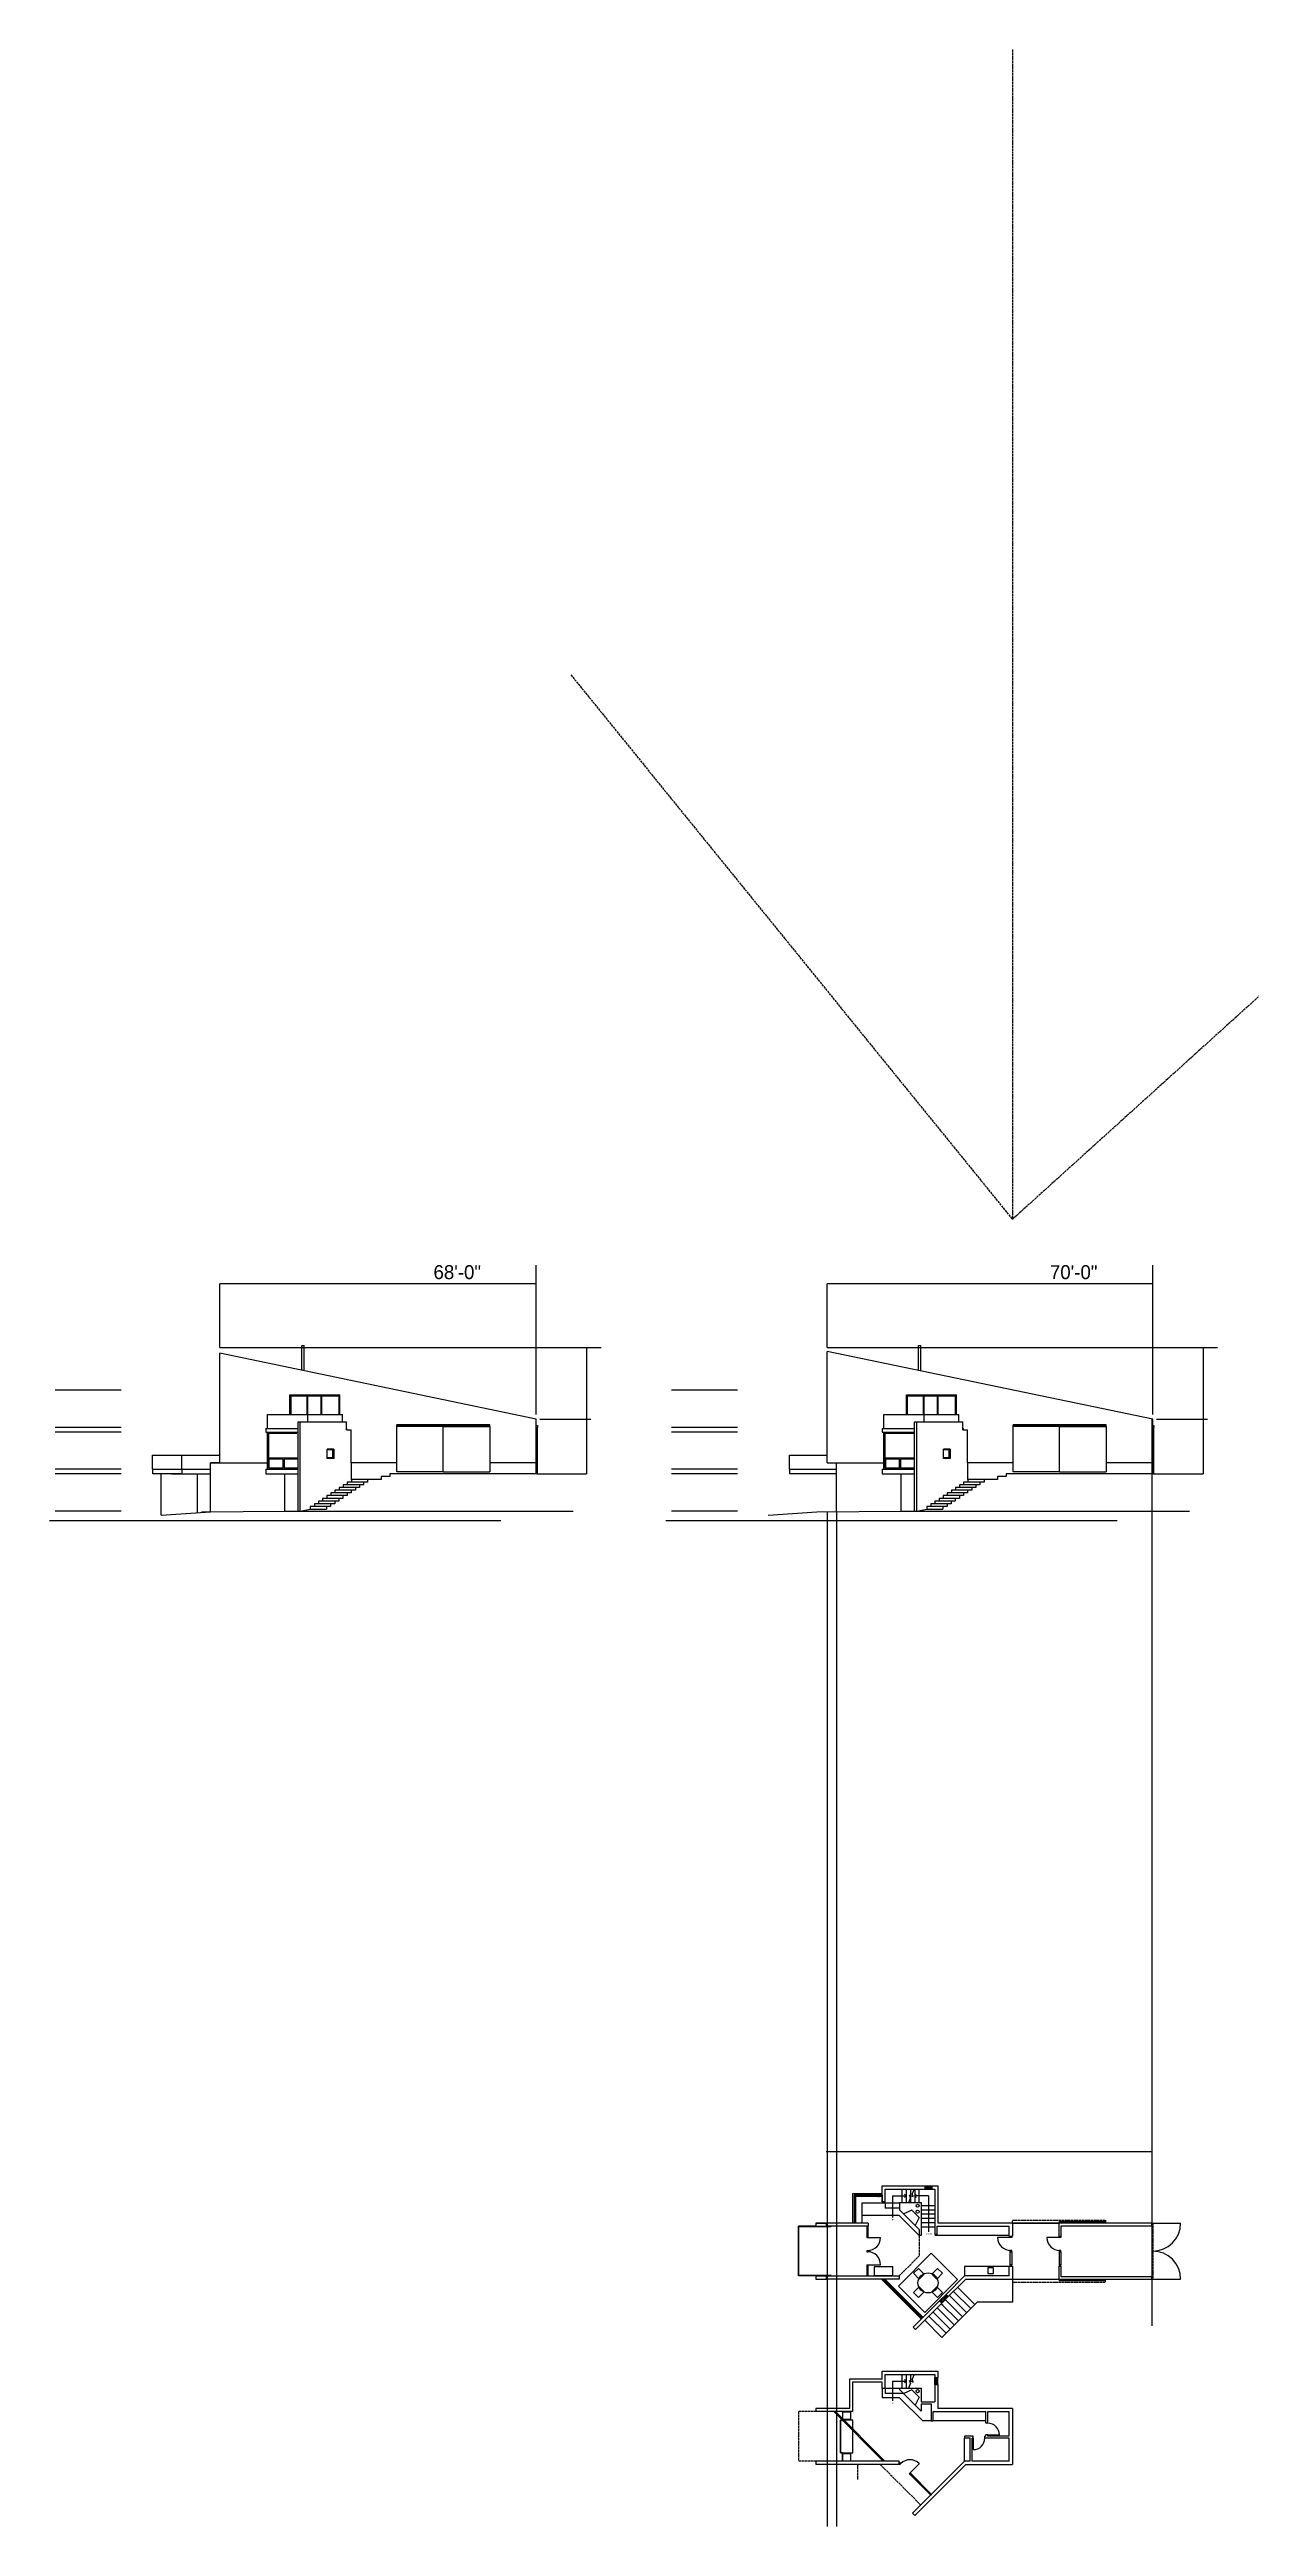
# Model space of a CAD drawing. Header units: inches. Extents: x -22610 to 5972, y 141 to 7454.
# Drawn here: x -7770 to -4670, y 1067 to 7454 of the extents above; entities that cross this region are included whole.
import ezdxf

# ---------------------------------------------------------------- set-up
doc = ezdxf.new("R2010")
doc.units = ezdxf.units.IN
doc.header["$LTSCALE"] = 0.5
doc.header["$MEASUREMENT"] = 0
doc.linetypes.add('ACAD_ISO02W100', pattern=[15, 12, -3])
doc.layers.get('0').update_dxf_attribs({"color": 253})
for name, color, linetype in [('A-doors', 254, 'Continuous'), ('A-Elev-North', 7, 'Continuous'), ('A-Elev-South', 7, 'Continuous'), ('A-furniture', 33, 'Continuous'), ('A-glazing', 252, 'Continuous'), ('A-millwork', 252, 'Continuous'), ('A-soffit', 251, 'ACAD_ISO02W100'), ('A-stairs', 252, 'Continuous'), ('A-text', 254, 'Continuous'), ('A-walls', 7, 'Continuous'), ('construction', 160, 'Continuous')]:
    doc.layers.add(name, color=color, linetype=linetype)

msp = doc.modelspace()

# ---------------------------------------------------------------- linework, layer by layer
for p, q in [((-5166.4, 1849.2), (-5286.4, 1849.2)), ((-5286.4, 1849.2), (-5166.4, 1849.2)), ((-5286.4, 1705.2), (-5166.4, 1705.2))]:
    msp.add_line(p, q)
at = {"layer": 'A-doors'}
for p, q in [((-5166.4, 1853.2), (-5046.4, 1853.2)), ((-5661.8, 1841.3), (-5661.8, 1812.7)), ((-5661.8, 1838.3), (-5658.8, 1838.3)), ((-5661.8, 1815.7), (-5658.8, 1815.7)), ((-5661.8, 1812.7), (-5658.8, 1812.7)), ((-5658.8, 1841.3), (-5658.8, 1812.7)), ((-5290.4, 1812.7), (-5324.4, 1812.7)), ((-5292.9, 1812.7), (-5292.9, 1815.7)), ((-5292.9, 1815.7), (-5287.9, 1815.7)), ((-5287.9, 1812.7), (-5292.9, 1812.7)), ((-5287.9, 1815.7), (-5287.9, 1812.7)), ((-5163.4, 1812.7), (-5197.4, 1812.7)), ((-5165.9, 1812.7), (-5165.9, 1815.7)), ((-5165.9, 1815.7), (-5160.9, 1815.7)), ((-5160.9, 1812.7), (-5165.9, 1812.7)), ((-5160.9, 1815.7), (-5160.9, 1812.7)), ((-4924.4, 1849.2), (-4852.4, 1849.2)), ((-5661.8, 1778.7), (-5658.8, 1778.7)), ((-5661.8, 1778.7), (-5661.8, 1775.7)), ((-5661.8, 1775.7), (-5658.8, 1775.7)), ((-5661.8, 1741.7), (-5658.8, 1741.7)), ((-5661.8, 1741.7), (-5661.8, 1713.2)), ((-5661.8, 1738.7), (-5658.8, 1738.7)), ((-5658.8, 1778.7), (-5658.8, 1775.7)), ((-5658.8, 1741.7), (-5658.8, 1713.2)), ((-5292.9, 1778.7), (-5292.9, 1775.7)), ((-5287.9, 1778.7), (-5292.9, 1778.7)), ((-5292.9, 1775.7), (-5287.9, 1775.7)), ((-5292.9, 1741.7), (-5292.9, 1738.7)), ((-5287.9, 1741.7), (-5292.9, 1741.7)), ((-5292.9, 1738.7), (-5287.9, 1738.7)), ((-5287.9, 1775.7), (-5287.9, 1778.7)), ((-5287.9, 1738.7), (-5287.9, 1741.7)), ((-5165.9, 1778.7), (-5165.9, 1775.7)), ((-5160.9, 1778.7), (-5165.9, 1778.7)), ((-5165.9, 1775.7), (-5160.9, 1775.7)), ((-5165.9, 1775.7), (-5165.9, 1741.7)), ((-5165.9, 1741.7), (-5165.9, 1738.7)), ((-5160.9, 1741.7), (-5165.9, 1741.7)), ((-5165.9, 1738.7), (-5160.9, 1738.7)), ((-5160.9, 1775.7), (-5160.9, 1778.7)), ((-5160.9, 1775.7), (-5160.9, 1741.7)), ((-5160.9, 1738.7), (-5160.9, 1741.7)), ((-5658.8, 1716.2), (-5661.8, 1716.2)), ((-5166.4, 1701.2), (-5046.4, 1701.2)), ((-4924.4, 1705.2), (-4852.4, 1705.2)), ((-5387.4, 1295.2), (-5387.4, 1265.2)), ((-5349.4, 1303.2), (-5319.4, 1303.2)), ((-5550.4, 1205.3), (-5526.3, 1229.4))]:
    msp.add_line(p, q, dxfattribs=at)
for centre, radius, start, end in [((-5290.4, 1812.7), 34, 180, 270), ((-5163.4, 1812.7), 34, 180, 270), ((-4924.4, 1849.2), 72, 270, 0), ((-4924.4, 1705.2), 72, 0, 90), ((-5387.4, 1295.2), 30, 270, 0), ((-5349.4, 1303.2), 30, 0, 90), ((-5550.4, 1205.3), 34, 45, 135)]:
    msp.add_arc(centre, radius, start, end, dxfattribs=at)
at = {"layer": 'A-Elev-North'}
for p, q in [((-6514.5, 3922.2), (-7330.5, 4092.4, -35003.4)), ((-4924.4, 3922.2), (-5764.4, 4097.4, -36033)), ((-5622.4, 1921.2), (-5622.4, 1904.2))]:
    msp.add_line(p, q, dxfattribs=at)
at = {"layer": 'A-Elev-North', "color": 252}
for p, q in [((-7204.5, 3796.3), (-7204.5, 3886.3)), ((-5614.3, 3796.3), (-5614.3, 3886.3)), ((-7167.4, 3796.3, -14653.9), (-7167.4, 3819.3, -14784.3)), ((-7165.2, 3796.3, -14641.9), (-7165.2, 3819.3, -14772.3)), ((-5577.2, 3796.3, -14653.9), (-5577.2, 3819.3, -14784.3)), ((-5575.1, 3796.3, -14641.9), (-5575.1, 3819.3, -14772.3)), ((-5659.9, 1921.2), (-5659.9, 1918.2)), ((-5656.9, 1921.2), (-5656.9, 1918.2))]:
    msp.add_line(p, q, dxfattribs=at)
at = {"layer": 'A-Elev-North', "color": 251}
for p, q in [((-7203.4, 3796.3), (-7203.4, 3819.3)), ((-7164.2, 3796.3, -14641.9), (-7164.2, 3819.3, -14641.9)), ((-5613.2, 3796.3), (-5613.2, 3819.3)), ((-5574, 3796.3, -14641.9), (-5574, 3819.3, -14641.9))]:
    msp.add_line(p, q, dxfattribs=at)
at = {"layer": 'A-Elev-North', "color": 253}
for p, q in [((-5622.4, 1925.2), (-5698.4, 1925.2)), ((-5698.4, 1925.2), (-5698.4, 1849.2)), ((-5577.3, 1901.2), (-5674.4, 1901.2)), ((-5674.4, 1901.2), (-5674.4, 1849.2)), ((-5614.4, 1901.2), (-5614.4, 1888.2)), ((-5577.3, 1888.2), (-5614.4, 1888.2)), ((-5622.4, 1423.2), (-5622.4, 1399.2)), ((-5614.4, 1423.2), (-5614.4, 1410.2)), ((-5577.3, 1423.2), (-5614.4, 1423.2)), ((-5566.8, 1410.2), (-5614.4, 1410.2))]:
    msp.add_line(p, q, dxfattribs=at)
at = {"layer": 'A-Elev-North', "color": 254}
for p, q in [((-5619.8, 1705.2), (-5616.3, 1701.7)), ((-5614.2, 1703.8), (-5615.6, 1705.2)), ((-5579.2, 1664.6), (-5577.1, 1662.5)), ((-5575, 1664.6), (-5577.1, 1666.7)), ((-5577.1, 1662.5), (-5576, 1663.5))]:
    msp.add_line(p, q, dxfattribs=at)
at = {"layer": 'A-Elev-North', "color": 7}
for p, q in [((-5536.8, 1622.2), (-5534.7, 1620)), ((-5534.7, 1624.3), (-5532.5, 1622.2)), ((-5520.9, 1606.3), (-5518.7, 1604.1)), ((-5518.7, 1608.4), (-5516.6, 1606.3))]:
    msp.add_line(p, q, dxfattribs=at)
at = {"layer": 'A-Elev-South', "color": 252}
for p, q in [((-7330.5, 3810.3, -5147.6), (-7330.5, 4092.4, -5147.6)), ((-7149.9, 3934.3, -15442.7), (-7149.9, 3985.3, -15442.7)), ((-7149.9, 3985.3, -15442.7), (-7020.9, 3985.3, -15442.7)), ((-7146.9, 3982.3, -15442.7), (-7103.9, 3982.3, 753.3)), ((-7146.9, 3934.3, -15442.7), (-7146.9, 3982.3, -15442.7)), ((-7105.9, 3934.3), (-7105.9, 3982.3)), ((-7103.9, 3934.3), (-7103.9, 3982.3)), ((-7103.9, 3982.3), (-7069.8, 3982.3)), ((-7069.8, 3934.3), (-7069.8, 3982.3)), ((-7067.8, 3982.3), (-7022.9, 3982.3, -15442.7)), ((-7067.8, 3934.3), (-7067.8, 3982.3)), ((-7022.9, 3934.3), (-7022.9, 3982.3)), ((-7020.9, 3934.3), (-7020.9, 3985.3)), ((-5559.7, 3934.3, -15442.7), (-5559.7, 3985.3, -15442.7)), ((-5559.7, 3985.3, -15442.7), (-5430.7, 3985.3, -15442.7)), ((-5556.7, 3982.3, -15442.7), (-5513.7, 3982.3, 753.3)), ((-5556.7, 3934.3, -15442.7), (-5556.7, 3982.3, -15442.7)), ((-5515.7, 3934.3), (-5515.7, 3982.3)), ((-5513.7, 3934.3), (-5513.7, 3982.3)), ((-5513.7, 3982.3), (-5479.7, 3982.3)), ((-5479.7, 3934.3), (-5479.7, 3982.3)), ((-5477.7, 3982.3), (-5432.7, 3982.3, -15442.7)), ((-5477.7, 3934.3), (-5477.7, 3982.3)), ((-5432.7, 3934.3), (-5432.7, 3982.3)), ((-5430.7, 3934.3), (-5430.7, 3985.3)), ((-6514.5, 3906.3), (-6511.5, 3906.3)), ((-6514.5, 3901.3), (-6511.5, 3901.3)), ((-6512.5, 3901.3), (-6512.5, 3781.3, -5147.6)), ((-6511.5, 3906.3), (-6511.5, 3901.3)), ((-4924.4, 3906.3), (-4921.4, 3906.3)), ((-4924.4, 3901.3), (-4921.4, 3901.3)), ((-4922.4, 3901.3), (-4922.4, 3781.3, -5147.6)), ((-4921.4, 3906.3), (-4921.4, 3901.3)), ((-7039.5, 3843.7, 152.4), (-7053.8, 3843.7, 2316.2)), ((-7039.5, 3822.8, -257.6), (-7039.5, 3843.7, -257.6)), ((-5449.4, 3843.7, 152.4), (-5463.6, 3843.7, 2316.2)), ((-5449.4, 3822.8, -257.6), (-5449.4, 3843.7, -257.6)), ((-7128.9, 3822.3), (-7204.5, 3822.3)), ((-7167.4, 3819.3), (-7204.5, 3819.3)), ((-7167.4, 3796.3), (-7204.5, 3796.3)), ((-7128.9, 3819.3, -14641.9), (-7165.2, 3819.3, -14641.9)), ((-7128.9, 3796.3, -14641.9), (-7165.2, 3796.3, -14641.9)), ((-7039.5, 3822.8, 152.4), (-7053.8, 3822.8, 2316.2)), ((-5538.7, 3822.3), (-5614.3, 3822.3)), ((-5577.2, 3819.3), (-5614.3, 3819.3)), ((-5577.2, 3796.3), (-5614.3, 3796.3)), ((-5538.7, 3819.3, -14641.9), (-5575.1, 3819.3, -14641.9)), ((-5538.7, 3796.3, -14641.9), (-5575.1, 3796.3, -14641.9)), ((-5449.4, 3822.8, 152.4), (-5463.6, 3822.8, 2316.2)), ((-7770.2, 3661.3, -5147.6), (-6606.2, 3661.3, -5147.6)), ((-6180, 3661.3, -5147.6), (-5016, 3661.3, -5147.6))]:
    msp.add_line(p, q, dxfattribs=at)
at = {"layer": 'A-Elev-South', "color": 7}
for p, q in [((-7119, 4048.6), (-7119, 4112.1)), ((-7119, 4112.1), (-7113, 4112.1)), ((-7113, 4047.3), (-7113, 4112.1)), ((-5764.4, 3810.3, -5147.6), (-5764.4, 4097.4, -5147.6)), ((-5528.8, 4048.6), (-5528.8, 4112.1)), ((-5528.8, 4112.1), (-5522.8, 4112.1)), ((-5522.8, 4047.3), (-5522.8, 4112.1)), ((-7504.5, 3829.3, -5147.6), (-7407.5, 3829.3, -5147.6)), ((-7504.5, 3829.3, -5147.6), (-7431.5, 3829.3, -5147.6)), ((-7504.5, 3793.3, -5147.6), (-7504.5, 3829.3, -5147.6)), ((-7503.5, 3781.3), (-7503.5, 3793.3, -5147.6)), ((-7431.5, 3781.3, -5147.6), (-7503.5, 3781.3)), ((-7482.5, 3675.3, -10295.1), (-7482.5, 3781.3, -10295.1)), ((-6907.5, 3774.3, -5147.6), (-6914.5, 3774.3, -5147.6)), ((-6914.5, 3774.3, -5147.6), (-6914.5, 3767.3, -5147.6)), ((-6892.5, 3774.3, -5147.6), (-6907.5, 3774.3, -5147.6)), ((-6892.5, 3781.3, -5147.6), (-6892.5, 3774.3, -5147.6)), ((-5861.4, 3793.3, -5147.6), (-5861.4, 3829.3, -5147.6)), ((-5860.4, 3781.3), (-5860.4, 3793.3, -5147.6)), ((-5740.4, 3781.3), (-5860.4, 3781.3)), ((-5740.4, 3683.3, -5147.6), (-5740.4, 3810.3, -5147.6)), ((-5317.4, 3774.3, -5147.6), (-5324.4, 3774.3, -5147.6)), ((-5324.4, 3774.3, -5147.6), (-5324.4, 3767.3, -5147.6)), ((-5302.4, 3774.3, -5147.6), (-5317.4, 3774.3, -5147.6)), ((-5302.4, 3781.3, -5147.6), (-5302.4, 3774.3, -5147.6)), ((-7023.8, 3711.3, -5147.6), (-7034.4, 3711.3, -5147.6)), ((-7034.4, 3711.3, -5147.6), (-7034.4, 3704.3, -5147.6)), ((-7013.2, 3718.3, -5147.6), (-7023.8, 3718.3, -5147.6)), ((-7023.8, 3718.3, -5147.6), (-7023.8, 3711.3, -5147.6)), ((-7002.6, 3725.3, -5147.6), (-7013.2, 3725.3, -5147.6)), ((-7013.2, 3725.3, -5147.6), (-7013.2, 3718.3, -5147.6)), ((-6991.9, 3732.3, -5147.6), (-7002.6, 3732.3, -5147.6)), ((-7002.6, 3732.3, -5147.6), (-7002.6, 3725.3, -5147.6)), ((-6981.3, 3739.3, -5147.6), (-6991.9, 3739.3, -5147.6)), ((-6991.9, 3739.3, -5147.6), (-6991.9, 3732.3, -5147.6)), ((-6970.7, 3746.3, -5147.6), (-6981.3, 3746.3, -5147.6)), ((-6981.3, 3746.3, -5147.6), (-6981.3, 3739.3, -5147.6)), ((-6960.1, 3753.3, -5147.6), (-6970.7, 3753.3, -5147.6)), ((-6970.7, 3753.3, -5147.6), (-6970.7, 3746.3, -5147.6)), ((-6960.1, 3760.3, -5147.6), (-6960.1, 3753.3, -5147.6)), ((-6949.5, 3760.3, -5147.6), (-6960.1, 3760.3, -5147.6)), ((-6949.5, 3767.3, -5147.6), (-6949.5, 3760.3, -5147.6)), ((-6914.5, 3767.3, -5147.6), (-6949.5, 3767.3, -5147.6)), ((-5433.6, 3711.3, -5147.6), (-5444.2, 3711.3, -5147.6)), ((-5444.2, 3711.3, -5147.6), (-5444.2, 3704.3, -5147.6)), ((-5423, 3718.3, -5147.6), (-5433.6, 3718.3, -5147.6)), ((-5433.6, 3718.3, -5147.6), (-5433.6, 3711.3, -5147.6)), ((-5412.4, 3725.3, -5147.6), (-5423, 3725.3, -5147.6)), ((-5423, 3725.3, -5147.6), (-5423, 3718.3, -5147.6)), ((-5401.8, 3732.3, -5147.6), (-5412.4, 3732.3, -5147.6)), ((-5412.4, 3732.3, -5147.6), (-5412.4, 3725.3, -5147.6)), ((-5391.2, 3739.3, -5147.6), (-5401.8, 3739.3, -5147.6)), ((-5401.8, 3739.3, -5147.6), (-5401.8, 3732.3, -5147.6)), ((-5380.6, 3746.3, -5147.6), (-5391.2, 3746.3, -5147.6)), ((-5391.2, 3746.3, -5147.6), (-5391.2, 3739.3, -5147.6)), ((-5370, 3753.3, -5147.6), (-5380.6, 3753.3, -5147.6)), ((-5380.6, 3753.3, -5147.6), (-5380.6, 3746.3, -5147.6)), ((-5359.4, 3760.3, -5147.6), (-5370, 3760.3, -5147.6)), ((-5370, 3760.3, -5147.6), (-5370, 3753.3, -5147.6)), ((-5359.4, 3767.3, -5147.6), (-5359.4, 3760.3, -5147.6)), ((-5324.4, 3767.3, -5147.6), (-5359.4, 3767.3, -5147.6)), ((-7163.5, 3685.3, -5147.6), (-7123.2, 3685.3, 5147.6)), ((-7163.5, 3685.3, -5147.6), (-7163.5, 3685.3, -5147.6)), ((-7123.2, 3685.3, 10295.1), (-7097.6, 3690.3, -5147.6)), ((-7097.6, 3690.3, -5147.6), (-7055.6, 3690.3, -5147.6)), ((-7055.6, 3697.3, -5147.6), (-7055.6, 3690.3, -5147.6)), ((-7045, 3697.3, -5147.6), (-7055.6, 3697.3, -5147.6)), ((-7034.4, 3704.3, -5147.6), (-7045, 3704.3, -5147.6)), ((-7045, 3704.3, -5147.6), (-7045, 3697.3, -5147.6)), ((-5573.4, 3685.3, -5147.6), (-5533.1, 3685.3, 5147.6)), ((-5573.4, 3685.3, -5147.6), (-5573.4, 3685.3, -5147.6)), ((-5533.1, 3685.3, 10295.1), (-5507.4, 3690.3, -5147.6)), ((-5507.4, 3690.3, -5147.6), (-5465.4, 3690.3, -5147.6)), ((-5465.4, 3697.3, -5147.6), (-5465.4, 3690.3, -5147.6)), ((-5454.8, 3697.3, -5147.6), (-5465.4, 3697.3, -5147.6)), ((-5444.2, 3704.3, -5147.6), (-5454.8, 3704.3, -5147.6)), ((-5454.8, 3704.3, -5147.6), (-5454.8, 3697.3, -5147.6)), ((-5536.5, 1575.1), (-5468.6, 1643)), ((-5542.1, 1580.8), (-5536.5, 1575.1))]:
    msp.add_line(p, q, dxfattribs=at)
at = {"layer": 'A-Elev-South', "color": 2, "ltscale": 0.1}
for p, q in [((-7585.4, 3997.3, -20590.3), (-7755.9, 3997.3, -20590.3)), ((-7585.4, 3997.3, -20590.3), (-7755.9, 3997.3, -20590.3)), ((-5995.2, 3997.3, -20590.3), (-6165.7, 3997.3, -20590.3)), ((-5995.2, 3997.3, -20590.3), (-6165.7, 3997.3, -20590.3)), ((-7585.4, 3901.3, -20590.3), (-7755.9, 3901.3, -20590.3)), ((-5995.2, 3901.3, -20590.3), (-6165.7, 3901.3, -20590.3)), ((-7585.4, 3889.3, -20590.3), (-7755.9, 3889.3, -20590.3)), ((-5995.2, 3889.3, -20590.3), (-6165.7, 3889.3, -20590.3)), ((-7585.4, 3793.3, -20590.3), (-7755.9, 3793.3, -20590.3)), ((-7585.4, 3781.3, -20590.3), (-7755.9, 3781.3, -20590.3)), ((-5995.2, 3793.3, -20590.3), (-6165.7, 3793.3, -20590.3)), ((-5995.2, 3781.3, -20590.3), (-6165.7, 3781.3, -20590.3)), ((-7585.4, 3685.3, -20590.3), (-7755.9, 3685.3, -20590.3)), ((-5995.2, 3685.3, -20590.3), (-6165.7, 3685.3, -20590.3))]:
    msp.add_line(p, q, dxfattribs=at)
at = {"layer": 'A-Elev-South', "color": 253}
for p, q in [((-7212.3, 3898.3, -15442.7), (-7128.9, 3898.3, -15442.7)), ((-7208, 3934.3, -15442.7), (-7147.5, 3934.3, -15442.7)), ((-7147.5, 3934.3), (-7014.3, 3934.3)), ((-7128.9, 3685.3, -15442.7), (-7128.9, 3915.3, -15442.7)), ((-7128.9, 3915.3, -15442.7), (-7004.4, 3915.3, -15442.7)), ((-7123.2, 3685.3), (-7123.2, 3915.3)), ((-7103.9, 3915.3), (-7103.9, 3934.3)), ((-7014.3, 3915.3), (-7014.3, 3934.3)), ((-7004.4, 3895.3), (-7004.4, 3915.3)), ((-7004.4, 3898.3, -15442.7), (-7002.8, 3898.3, -15442.7)), ((-7002.8, 3895.3, -15442.7), (-7002.8, 3898.3, -15442.7)), ((-6874.5, 3906.2, 5147.6), (-6874.5, 3908.2, 5147.6)), ((-6874.5, 3903.2, 5147.6), (-6874.5, 3906.2, 5147.6)), ((-6874.5, 3906.2, 5147.6), (-6634.5, 3906.2, 5147.6)), ((-6874.5, 3903.2, 5147.6), (-6874.5, 3903.2, 5147.6)), ((-6754.5, 3903.2, 5147.6), (-6634.5, 3903.2, 5147.6)), ((-6634.5, 3903.2, 5147.6), (-6634.5, 3908.2, 5147.6)), ((-6634.5, 3903.2, 5147.6), (-6634.5, 3786.3)), ((-6634.5, 3903.2, 5147.6), (-6634.5, 3903.2, 5147.6)), ((-5622.1, 3898.3, -15442.7), (-5538.7, 3898.3, -15442.7)), ((-5617.8, 3934.3, -15442.7), (-5557.4, 3934.3, -15442.7)), ((-5557.4, 3934.3), (-5424.2, 3934.3)), ((-5538.7, 3685.3, -15442.7), (-5538.7, 3915.3, -15442.7)), ((-5538.7, 3915.3, -15442.7), (-5414.3, 3915.3, -15442.7)), ((-5533.1, 3685.3), (-5533.1, 3915.3)), ((-5513.7, 3915.3), (-5513.7, 3934.3)), ((-5424.2, 3915.3), (-5424.2, 3934.3)), ((-5414.3, 3895.3), (-5414.3, 3915.3)), ((-5414.3, 3898.3, -15442.7), (-5412.7, 3898.3, -15442.7)), ((-5412.7, 3895.3, -15442.7), (-5412.7, 3898.3, -15442.7)), ((-5284.4, 3906.2, 5147.6), (-5284.4, 3908.2, 5147.6)), ((-5284.4, 3903.2, 5147.6), (-5284.4, 3906.2, 5147.6)), ((-5284.4, 3906.2, 5147.6), (-5044.4, 3906.2, 5147.6)), ((-5284.4, 3903.2, 5147.6), (-5284.4, 3903.2, 5147.6)), ((-5164.4, 3903.2, 5147.6), (-5044.4, 3903.2, 5147.6)), ((-5044.4, 3903.2, 5147.6), (-5044.4, 3908.2, 5147.6)), ((-5044.4, 3903.2, 5147.6), (-5044.4, 3786.3)), ((-5044.4, 3903.2, 5147.6), (-5044.4, 3903.2, 5147.6)), ((-7212.3, 3889.3, -15442.7), (-7128.9, 3889.3, -15442.7)), ((-7053.8, 3821.3, 2573.8), (-7053.8, 3845.3, 2573.8)), ((-7036.8, 3845.3), (-7053.8, 3845.3)), ((-7036.8, 3845.3), (-7036.8, 3821.3)), ((-7004.4, 3895.3, -15442.7), (-6992.3, 3895.3, -15442.7)), ((-5622.1, 3889.3, -15442.7), (-5538.7, 3889.3, -15442.7)), ((-5463.6, 3821.3, 2573.8), (-5463.6, 3845.3, 2573.8)), ((-5446.6, 3845.3), (-5463.6, 3845.3)), ((-5446.6, 3845.3), (-5446.6, 3821.3)), ((-5414.3, 3895.3, -15442.7), (-5402.1, 3895.3, -15442.7)), ((-7504.5, 3793.3, -5147.6), (-7354.5, 3793.3, -5147.6)), ((-7455.5, 3781.3, -5147.6), (-7354.5, 3781.3, -5147.6)), ((-7434.5, 3829.3, -5147.6), (-7330.5, 3829.3, -5147.6)), ((-7354.5, 3683.3, -5147.6), (-7354.5, 3810.3, -5147.6)), ((-7354.5, 3810.3, -10295.1), (-7208, 3810.3, -10295.1)), ((-7212.3, 3793.3), (-7128.9, 3793.3)), ((-7212.3, 3781.3), (-7128.9, 3781.3)), ((-7036.8, 3821.3), (-7053.8, 3821.3)), ((-6874.5, 3810.3), (-6992.3, 3810.3, -5147.6)), ((-6754.5, 3786.3, 5147.6), (-6634.5, 3786.3)), ((-6514.5, 3810.3, -4941.7), (-6634.5, 3810.3)), ((-5861.4, 3829.3, -5147.6), (-5764.4, 3829.3, 3431.7)), ((-5860.4, 3793.3, -5147.6), (-5740.4, 3793.3, 3676.8)), ((-5764.4, 3810.3, -10295.1), (-5617.8, 3810.3, -10295.1)), ((-5622.1, 3793.3), (-5538.7, 3793.3)), ((-5622.1, 3781.3), (-5538.7, 3781.3)), ((-5446.6, 3821.3), (-5463.6, 3821.3)), ((-5284.4, 3810.3), (-5402.1, 3810.3, -5147.6)), ((-5164.4, 3786.3, 5147.6), (-5044.4, 3786.3)), ((-4924.4, 3810.3, -4941.7), (-5044.4, 3810.3)), ((-7034.4, 3711.3, -5147.6), (-7076.4, 3711.3, -5147.6)), ((-7023.8, 3718.3, -5147.6), (-7065.8, 3718.3, -5147.6)), ((-7013.2, 3725.3, -5147.6), (-7055.2, 3725.3, -5147.6)), ((-7002.6, 3732.3, -5147.6), (-7044.6, 3732.3, -5147.6)), ((-6991.9, 3739.3, -5147.6), (-7033.9, 3739.3, -5147.6)), ((-6981.3, 3746.3, -5147.6), (-7023.3, 3746.3, -5147.6)), ((-6970.7, 3753.3, -5147.6), (-7012.7, 3753.3, -5147.6)), ((-6960.1, 3760.3, -5147.6), (-7002.1, 3760.3, -5147.6)), ((-6949.5, 3767.3, -5147.6), (-6991.5, 3767.3, -5147.6)), ((-5444.2, 3711.3, -5147.6), (-5486.2, 3711.3, -5147.6)), ((-5433.6, 3718.3, -5147.6), (-5475.6, 3718.3, -5147.6)), ((-5423, 3725.3, -5147.6), (-5465, 3725.3, -5147.6)), ((-5412.4, 3732.3, -5147.6), (-5454.4, 3732.3, -5147.6)), ((-5401.8, 3739.3, -5147.6), (-5443.8, 3739.3, -5147.6)), ((-5391.2, 3746.3, -5147.6), (-5433.2, 3746.3, -5147.6)), ((-5380.6, 3753.3, -5147.6), (-5422.6, 3753.3, -5147.6)), ((-5370, 3760.3, -5147.6), (-5412, 3760.3, -5147.6)), ((-5359.4, 3767.3, -5147.6), (-5401.4, 3767.3, -5147.6)), ((-7055.6, 3697.3, -5147.6), (-7097.6, 3697.3, -5147.6)), ((-7045, 3704.3, -5147.6), (-7087, 3704.3, -5147.6)), ((-5465.4, 3697.3, -5147.6), (-5507.4, 3697.3, -5147.6)), ((-5454.8, 3704.3, -5147.6), (-5496.8, 3704.3, -5147.6)), ((-5793.4, 1849.2), (-5766.4, 1849.2)), ((-5793.4, 1841.2), (-5766.4, 1841.2)), ((-5793.4, 1713.2), (-5766.4, 1713.2)), ((-5793.4, 1705.2), (-5766.4, 1705.2)), ((-5766.4, 1713.2), (-5578.4, 1713.2)), ((-5448.8, 1662.8), (-5404.2, 1618.3)), ((-5438.2, 1673.4), (-5393.6, 1628.9)), ((-5427.6, 1684), (-5383, 1639.5)), ((-5286.4, 1705.2), (-5286.4, 1645.2)), ((-5512.4, 1599.2), (-5467.9, 1554.6)), ((-5501.8, 1609.8), (-5457.3, 1565.2)), ((-5491.2, 1620.4), (-5446.6, 1575.8)), ((-5480.6, 1631), (-5436, 1586.4)), ((-5470, 1641.6), (-5425.4, 1597)), ((-5377.3, 1645.2), (-5467.9, 1554.6)), ((-5459.4, 1652.2), (-5414.8, 1607.6)), ((-5286.4, 1645.2), (-5377.3, 1645.2))]:
    msp.add_line(p, q, dxfattribs=at)
at = {"layer": 'A-Elev-South'}
for p, q in [((-7212.3, 3898.3, -15442.7), (-7212.3, 3889.3, -15442.7)), ((-6874.5, 3786.3, 5147.6), (-6874.5, 3903.2, 5147.6)), ((-6754.5, 3903.2, 5147.6), (-6874.5, 3903.2, 5147.6)), ((-6754.5, 3786.3, 5147.6), (-6754.5, 3903.2, 5147.6)), ((-6514.5, 3786.3), (-6514.5, 3922.2)), ((-5284.4, 3786.3, 5147.6), (-5284.4, 3903.2, 5147.6)), ((-5164.4, 3903.2, 5147.6), (-5284.4, 3903.2, 5147.6)), ((-5164.4, 3786.3, 5147.6), (-5164.4, 3903.2, 5147.6)), ((-4924.4, 3786.3), (-4924.4, 3922.2)), ((-6514.5, 3781.3), (-6514.5, 3894.3)), ((-4924.4, 3781.3), (-4924.4, 3894.3)), ((-7330.5, 3810.3, -5147.6), (-7354.5, 3810.3, -5147.6)), ((-7330.5, 3810.3, -5147.6), (-7346.5, 3810.3, -5147.6)), ((-7212.3, 3793.3), (-7212.3, 3781.3)), ((-6512.5, 3781.3, -5147.6), (-6892.5, 3781.3, -5147.6)), ((-6754.5, 3786.3), (-6874.5, 3786.3)), ((-5861.4, 3793.3, -5147.6), (-5860.4, 3793.3, -5147.6)), ((-4922.4, 3781.3, -5147.6), (-5302.4, 3781.3, -5147.6)), ((-5164.4, 3786.3), (-5284.4, 3786.3)), ((-7482.5, 3675.3, -10295.1), (-7354.5, 3683.3, -5147.6)), ((-7378.5, 3683.3, -5147.6), (-7163.5, 3685.3, -5147.6)), ((-5916.4, 3675.3, -10295.1), (-5790.4, 3683.3)), ((-5790.4, 3683.3), (-5573.4, 3685.3, -5147.6))]:
    msp.add_line(p, q, dxfattribs=at)
at = {"layer": 'A-Elev-South', "color": 251}
for p, q in [((-7208, 3898.3), (-7208, 3934.3)), ((-6634.5, 3908.2, 5147.6), (-6874.5, 3908.2, 5147.6)), ((-5622.1, 3898.3, -15442.7), (-5622.1, 3889.3, -15442.7)), ((-5617.8, 3898.3), (-5617.8, 3934.3)), ((-5044.4, 3908.2, 5147.6), (-5284.4, 3908.2, 5147.6)), ((-7208, 3793.3), (-7208, 3889.3)), ((-7038.5, 3821.3, -257.6), (-7038.5, 3845.3, -257.6)), ((-6992.3, 3810.3, -15442.7), (-6992.3, 3895.3, -15442.7)), ((-5617.8, 3793.3), (-5617.8, 3889.3)), ((-5448.4, 3821.3, -257.6), (-5448.4, 3845.3, -257.6)), ((-5402.1, 3810.3, -15442.7), (-5402.1, 3895.3, -15442.7)), ((-7429.2, 3793.3, -5147.6), (-7429.2, 3829.3, -5147.6)), ((-7428.2, 3781.3), (-7428.2, 3793.3)), ((-7388.4, 3681.1, -5147.6), (-7388.4, 3781.3, -5147.6)), ((-7163.5, 3685.3, -5746.9), (-7163.5, 3781.3, -4328)), ((-6991.5, 3767.3, -5147.6), (-6991.5, 3810.3, -5147.6)), ((-5622.1, 3793.3), (-5622.1, 3781.3)), ((-5573.4, 3685.3, -5746.9), (-5573.4, 3781.3, -4328)), ((-5401.4, 3767.3, -5147.6), (-5401.4, 3810.3, -5147.6)), ((-7076.4, 3711.3, -5147.6), (-7076.4, 3704.3, -5147.6)), ((-7065.8, 3718.3, -5147.6), (-7065.8, 3711.3, -5147.6)), ((-7055.2, 3725.3, -5147.6), (-7055.2, 3718.3, -5147.6)), ((-7044.6, 3732.3, -5147.6), (-7044.6, 3725.3, -5147.6)), ((-7033.9, 3739.3, -5147.6), (-7033.9, 3732.3, -5147.6)), ((-7023.3, 3746.3, -5147.6), (-7023.3, 3739.3, -5147.6)), ((-7012.7, 3753.3, -5147.6), (-7012.7, 3746.3, -5147.6)), ((-7002.1, 3760.3, -5147.6), (-7002.1, 3753.3, -5147.6)), ((-6991.5, 3767.3, -5147.6), (-6991.5, 3760.3, -5147.6)), ((-5486.2, 3711.3, -5147.6), (-5486.2, 3704.3, -5147.6)), ((-5475.6, 3718.3, -5147.6), (-5475.6, 3711.3, -5147.6)), ((-5465, 3725.3, -5147.6), (-5465, 3718.3, -5147.6)), ((-5454.4, 3732.3, -5147.6), (-5454.4, 3725.3, -5147.6)), ((-5443.8, 3739.3, -5147.6), (-5443.8, 3732.3, -5147.6)), ((-5433.2, 3746.3, -5147.6), (-5433.2, 3739.3, -5147.6)), ((-5422.6, 3753.3, -5147.6), (-5422.6, 3746.3, -5147.6)), ((-5412, 3760.3, -5147.6), (-5412, 3753.3, -5147.6)), ((-5401.4, 3767.3, -5147.6), (-5401.4, 3760.3, -5147.6)), ((-7097.6, 3697.3, -5147.6), (-7097.6, 3690.3, -5147.6)), ((-7087, 3704.3, -5147.6), (-7087, 3697.3, -5147.6)), ((-5507.4, 3697.3, -5147.6), (-5507.4, 3690.3, -5147.6)), ((-5496.8, 3704.3, -5147.6), (-5496.8, 3697.3, -5147.6))]:
    msp.add_line(p, q, dxfattribs=at)
at = {"layer": 'A-Elev-South', "color": 250}
for p, q in [((-7037.8, 3821.3), (-7037.8, 3845.3)), ((-5447.7, 3821.3), (-5447.7, 3845.3))]:
    msp.add_line(p, q, dxfattribs=at)
at = {"layer": 'A-Elev-South', "color": 126}
for p, q in [((-7123.2, 3685.3, 5147.6), (-6419.6, 3685.3, -5147.6)), ((-5533.1, 3685.3, 5147.6), (-4829.4, 3685.3, -5147.6))]:
    msp.add_line(p, q, dxfattribs=at)
at = {"layer": 'A-furniture'}
for points in [[(-5642.6, 1736.5), (-5642.6, 1714.5), (-5594.6, 1714.5), (-5594.6, 1736.5), (-5642.6, 1736.5)], [(-5513.8, 1717.8), (-5528.6, 1732.7), (-5541.3, 1720), (-5526.5, 1705.1), (-5513.8, 1717.8)], [(-5481.2, 1705.1), (-5466.4, 1720), (-5479.1, 1732.7), (-5494, 1717.8), (-5481.2, 1705.1)], [(-5513.8, 1672.6), (-5528.6, 1657.7), (-5541.3, 1670.5), (-5526.5, 1685.3), (-5513.8, 1672.6)], [(-5481.2, 1685.3), (-5466.4, 1670.5), (-5479.1, 1657.7), (-5494, 1672.6), (-5481.2, 1685.3)], [(-5724.7, 1236.1), (-5702.7, 1236.1), (-5702.7, 1254.1), (-5724.7, 1254.1), (-5724.7, 1236.1), (-5724.7, 1254.1), (-5724.7, 1257.1), (-5729.7, 1257.1), (-5697.7, 1257.1), (-5697.7, 1341.1), (-5729.7, 1341.1), (-5729.7, 1257.1), (-5729.7, 1341.1), (-5724.7, 1341.1), (-5724.7, 1344.1), (-5702.7, 1344.1), (-5702.7, 1362.1), (-5724.7, 1362.1), (-5724.7, 1344.1)]]:
    msp.add_lwpolyline(points, dxfattribs=at)
msp.add_lwpolyline([(-5580.2, 1686.7), (-5512.3, 1618.8), (-5427.5, 1703.7), (-5495.4, 1771.6)], close=True, dxfattribs=at)
msp.add_circle((-5503.9, 1695.2), 26, dxfattribs=at)
at = {"layer": 'A-glazing'}
for p, q in [((-7204.5, 3886.3, -25737.8), (-7131.9, 3886.3, -25737.8)), ((-5614.3, 3886.3, -25737.8), (-5541.7, 3886.3, -25737.8)), ((-5694.4, 1921.2), (-5694.4, 1918.2)), ((-5622.4, 1921.2), (-5694.4, 1921.2)), ((-5694.4, 1918.2), (-5691.4, 1918.2)), ((-5694.4, 1918.2), (-5694.4, 1849.2)), ((-5692.9, 1886.7), (-5692.9, 1918.2)), ((-5691.4, 1918.2), (-5691.4, 1921.2)), ((-5691.4, 1919.7), (-5659.9, 1919.7)), ((-5622.4, 1918.2), (-5691.4, 1918.2)), ((-5691.4, 1918.2), (-5691.4, 1849.2)), ((-5656.9, 1919.7), (-5625.4, 1919.7)), ((-5630.4, 1921.2), (-5632.4, 1921.2)), ((-5632.4, 1918.2), (-5630.4, 1918.2)), ((-5625.4, 1921.2), (-5625.4, 1918.2)), ((-5494.4, 1942.7), (-5512.4, 1942.7)), ((-5494.4, 1939.7), (-5512.4, 1939.7)), ((-5510.4, 1939.7), (-5510.4, 1942.7)), ((-5496.4, 1939.7), (-5496.4, 1942.7)), ((-5694.4, 1886.7), (-5691.4, 1886.7)), ((-5694.4, 1883.7), (-5691.4, 1883.7)), ((-5692.9, 1852.2), (-5692.9, 1883.7)), ((-5694.4, 1852.2), (-5691.4, 1852.2)), ((-5292.9, 1775.7), (-5292.9, 1741.7)), ((-5287.9, 1775.7), (-5287.9, 1741.7)), ((-5520.9, 1602), (-5624.1, 1705.2)), ((-5579.2, 1664.6), (-5616.3, 1701.7)), ((-5578.1, 1665.7), (-5615.2, 1702.7)), ((-5577.1, 1666.7), (-5614.2, 1703.8)), ((-5536.8, 1622.2), (-5577.1, 1662.5)), ((-5535.7, 1623.2), (-5576, 1663.5)), ((-5534.7, 1624.3), (-5575, 1664.6)), ((-5472.5, 1646.9), (-5455.5, 1663.8)), ((-5455.5, 1659.6), (-5457.6, 1661.7)), ((-5520.9, 1606.3), (-5534.7, 1620)), ((-5519.8, 1607.3), (-5533.6, 1621.1)), ((-5518.7, 1608.4), (-5532.5, 1622.2)), ((-5468.2, 1646.9), (-5470.4, 1649)), ((-5465, 1636.6), (-5467.1, 1638.8)), ((-5483.9, 1451.2), (-5483.9, 1433.2)), ((-5480.9, 1449.2), (-5483.9, 1449.2)), ((-5480.9, 1435.2), (-5483.9, 1435.2)), ((-5480.9, 1451.2), (-5480.9, 1433.2)), ((-5619.3, 1235.2), (-5747.3, 1363.2)), ((-5741.6, 1361.8), (-5743.7, 1359.7)), ((-5615, 1235.2), (-5743, 1363.2)), ((-5620.7, 1236.6), (-5618.5, 1238.7)), ((-5574.5, 1229.3), (-5578.4, 1233.2)), ((-5576.6, 1227.2), (-5578.4, 1227.2)), ((-5575.9, 1230.7), (-5578, 1228.6)), ((-5578, 1228.6), (-5576.6, 1227.2)), ((-5574.5, 1229.3), (-5576.6, 1227.2)), ((-5550.4, 1205.3), (-5552.5, 1203.2)), ((-5552.5, 1203.2), (-5551.1, 1201.7)), ((-5549, 1203.9), (-5551.1, 1201.7)), ((-5551.1, 1201.8), (-5497.1, 1147.8)), ((-5550.3, 1205.4), (-5494.9, 1150)), ((-5523.3, 1178.4), (-5525.5, 1176.2)), ((-5521.9, 1177), (-5524.1, 1174.8)), ((-5496.4, 1151.3), (-5498.5, 1149.2)), ((-5494.9, 1149.9), (-5497.1, 1147.8)), ((-5498.5, 1149.2), (-5497.1, 1147.8))]:
    msp.add_line(p, q, dxfattribs=at)
at = {"layer": 'A-glazing', "color": 254}
for p, q in [((-5616.3, 1701.7), (-5614.2, 1703.8)), ((-5579.2, 1664.6), (-5577.1, 1666.7)), ((-5577.1, 1662.5), (-5575, 1664.6)), ((-5536.8, 1622.2), (-5534.7, 1624.3)), ((-5534.7, 1620), (-5532.5, 1622.2)), ((-5520.9, 1606.3), (-5518.7, 1608.4))]:
    msp.add_line(p, q, dxfattribs=at)
at = {"layer": 'A-glazing', "color": 253}
for p, q in [((-5474.2, 1648.6), (-5457.3, 1665.6)), ((-5470.4, 1644.7), (-5453.4, 1661.7)), ((-5468.6, 1643), (-5451.6, 1660))]:
    msp.add_line(p, q, dxfattribs=at)
at = {"layer": 'A-millwork'}
for p, q in [((-5838.4, 1713.2), (-5838.4, 1841.2)), ((-5793.4, 1841.2), (-5838.4, 1841.2)), ((-5836.9, 1714.7), (-5836.9, 1839.7)), ((-5754.4, 1839.7), (-5836.9, 1839.7)), ((-5754.4, 1841.2), (-5754.4, 1839.7)), ((-5294.4, 1817.2), (-5486.4, 1817.2)), ((-5294.4, 1737.2), (-5409.7, 1737.2)), ((-5409.7, 1737.2), (-5409.7, 1713.2)), ((-5334.7, 1734.2), (-5349.7, 1734.2)), ((-5349.7, 1734.2), (-5349.7, 1719.2)), ((-5334.7, 1719.2), (-5334.7, 1734.2)), ((-5793.4, 1713.2), (-5838.4, 1713.2)), ((-5753.8, 1714.7), (-5836.9, 1714.7)), ((-5753.8, 1714.7), (-5753.8, 1713.2)), ((-5349.7, 1719.2), (-5334.7, 1719.2)), ((-5354.4, 1339.2), (-5490.8, 1339.2)), ((-5409.7, 1235.2), (-5409.7, 1295.2))]:
    msp.add_line(p, q, dxfattribs=at)
at = {"layer": 'A-soffit'}
for p, q in [((-5286.2, 7454.3), (-5286.2, 4437.8)), ((-6425.2, 5841.7), (-5286.2, 4437.8)), ((-4090.2, 5519.2), (-5286.2, 4437.8)), ((-5286.4, 1857.2), (-5046.4, 1857.2)), ((-5286.4, 1849.2), (-5286.4, 1857.2)), ((-5046.4, 1857.2), (-5046.4, 1849.2)), ((-5526.4, 1817.2), (-5526.4, 1765.2)), ((-4924.4, 1849.2), (-4924.4, 1705.2)), ((-5578.4, 1713.2), (-5526.4, 1765.2)), ((-5286.4, 1705.2), (-5286.4, 1697.2)), ((-5286.4, 1697.2), (-5046.4, 1697.2)), ((-5046.4, 1697.2), (-5046.4, 1705.2)), ((-5793.4, 1363.2), (-5838.4, 1363.2)), ((-5838.4, 1363.2), (-5838.4, 1237.4)), ((-5793.4, 1235.2), (-5838.4, 1235.2)), ((-5685.9, 1227.2), (-5685.9, 1187.9)), ((-5627.3, 1227.2), (-5522.5, 1122.4))]:
    msp.add_line(p, q, dxfattribs=at)
at = {"layer": 'A-stairs'}
for p, q in [((-5571.3, 1937.2), (-5571.3, 1902.2)), ((-5560.3, 1937.2), (-5560.3, 1902.2)), ((-5552.1, 1921.8), (-5542, 1917.6)), ((-5549.2, 1914.6), (-5552.1, 1921.8)), ((-5549.3, 1937.2), (-5549.3, 1902.2)), ((-5539.8, 1937.2), (-5545, 1924.8)), ((-5542, 1917.6), (-5545, 1924.8)), ((-5538.3, 1937.2), (-5538.3, 1902.2)), ((-5527.3, 1937.2), (-5527.3, 1902.2)), ((-5578.4, 1869.2), (-5674.4, 1869.2)), ((-5526.4, 1817.2), (-5578.4, 1869.2)), ((-5549.2, 1914.6), (-5554.3, 1902.2)), ((-5486.4, 1894.2), (-5521.4, 1894.2)), ((-5486.4, 1883.2), (-5521.4, 1883.2)), ((-5486.4, 1872.2), (-5521.4, 1872.2)), ((-5486.4, 1861.2), (-5521.4, 1861.2)), ((-5486.4, 1850.2), (-5521.4, 1850.2)), ((-5486.4, 1839.2), (-5521.4, 1839.2)), ((-5571.3, 1459.2), (-5571.3, 1424.2)), ((-5560.3, 1459.2), (-5560.3, 1424.2)), ((-5549.2, 1436.6), (-5554.3, 1424.2)), ((-5549.2, 1436.6), (-5552.1, 1443.8)), ((-5552.1, 1443.8), (-5542, 1439.6)), ((-5549.3, 1459.2), (-5549.3, 1442.6)), ((-5539.8, 1459.2), (-5545, 1446.8)), ((-5542, 1439.6), (-5545, 1446.8)), ((-5577.3, 1399.2), (-5622.4, 1399.2)), ((-5577.3, 1399.2), (-5517.3, 1339.2)), ((-5495.8, 1339.2), (-5517.3, 1339.2))]:
    msp.add_line(p, q, dxfattribs=at)
at = {"layer": 'A-text'}
for p, q in [((-5595.8, 1919.7), (-5560.3, 1919.7)), ((-5595.8, 1919.7), (-5595.8, 1864)), ((-5560.3, 1919.7), (-5564.5, 1924)), ((-5560.3, 1919.7), (-5564.5, 1915.5)), ((-5538.3, 1919.7), (-5534.1, 1924)), ((-5538.3, 1919.7), (-5534.1, 1915.5)), ((-5502.8, 1919.7), (-5538.3, 1919.7)), ((-5502.8, 1919.7), (-5502.8, 1827.1)), ((-5595.8, 1441.7), (-5560.3, 1441.7)), ((-5595.8, 1441.7), (-5595.8, 1391)), ((-5560.3, 1441.7), (-5564.5, 1445.9)), ((-5560.3, 1441.7), (-5564.5, 1437.5))]:
    msp.add_line(p, q, dxfattribs=at)
at = {"layer": 'A-walls'}
for p, q in [((-5622.4, 1945.2), (-5512.4, 1945.2)), ((-5622.4, 1904.2), (-5622.4, 1945.2)), ((-5614.4, 1937.2), (-5512.4, 1937.2)), ((-5614.4, 1904.2), (-5614.4, 1937.2)), ((-5512.4, 1945.2), (-5512.4, 1937.2)), ((-5494.4, 1945.2), (-5478.4, 1945.2)), ((-5494.4, 1945.2), (-5494.4, 1937.2)), ((-5494.4, 1937.2), (-5486.4, 1937.2)), ((-5486.4, 1937.2), (-5486.4, 1820.2)), ((-5478.4, 1945.2), (-5478.4, 1849.2)), ((-5614.4, 1904.2), (-5622.4, 1904.2)), ((-5577.3, 1902.2), (-5521.4, 1902.2)), ((-5577.3, 1902.2), (-5577.3, 1883.7)), ((-5566.8, 1873.2), (-5577.3, 1883.7)), ((-5566.8, 1873.2), (-5536.8, 1843.2)), ((-5545.9, 1882.8), (-5566.7, 1873.1)), ((-5527.1, 1864), (-5545.9, 1882.8)), ((-5527.1, 1864), (-5536.8, 1843.2)), ((-5521.4, 1902.2), (-5521.4, 1817.2)), ((-5658.4, 1849.2), (-5766.4, 1849.2)), ((-5766.4, 1849.2), (-5766.4, 1841.2)), ((-5658.4, 1841.2), (-5766.4, 1841.2)), ((-5658.4, 1849.2), (-5658.4, 1841.2)), ((-5526.4, 1832.8), (-5536.8, 1843.2)), ((-5526.4, 1832.8), (-5526.4, 1817.2)), ((-5521.4, 1817.2), (-5526.4, 1817.2)), ((-5481.4, 1820.2), (-5486.4, 1820.2)), ((-5481.4, 1841.2), (-5294.4, 1841.2)), ((-5481.4, 1841.2), (-5481.4, 1820.2)), ((-5286.4, 1849.2), (-5478.4, 1849.2)), ((-5294.4, 1815.7), (-5294.4, 1841.2)), ((-5294.4, 1815.7), (-5286.4, 1815.7)), ((-5286.4, 1849.2), (-5286.4, 1815.7)), ((-4926.4, 1849.2), (-5166.4, 1849.2)), ((-5166.4, 1849.2), (-5166.4, 1815.7)), ((-5166.4, 1815.7), (-5160.4, 1815.7)), ((-5160.4, 1842.2), (-4926.4, 1842.2)), ((-5160.4, 1815.7), (-5160.4, 1842.2)), ((-4926.4, 1849.2), (-4926.4, 1842.2)), ((-4926.4, 1842.2), (-4926.4, 1849.2)), ((-5294.4, 1738.7), (-5286.4, 1738.7)), ((-5294.4, 1713.2), (-5294.4, 1738.7)), ((-5286.4, 1738.7), (-5286.4, 1705.2)), ((-5166.4, 1738.7), (-5166.4, 1705.2)), ((-5166.4, 1738.7), (-5160.4, 1738.7)), ((-5160.4, 1711.2), (-5160.4, 1738.7)), ((-5766.4, 1713.2), (-5766.4, 1705.2)), ((-5578.4, 1705.2), (-5766.4, 1705.2)), ((-5578.4, 1713.2), (-5578.4, 1705.2)), ((-5457.3, 1665.6), (-5409.7, 1713.2)), ((-5451.6, 1660), (-5457.3, 1665.6)), ((-5417.7, 1693.9), (-5451.6, 1660)), ((-5406.4, 1705.2), (-5417.7, 1693.9)), ((-5294.4, 1713.2), (-5409.7, 1713.2)), ((-5406.4, 1705.2), (-5286.4, 1705.2)), ((-5166.4, 1705.2), (-4926.4, 1705.2)), ((-4926.4, 1711.2), (-5160.4, 1711.2)), ((-4926.4, 1705.2), (-4926.4, 1711.2)), ((-5542.1, 1580.8), (-5474.2, 1648.6)), ((-5468.6, 1643), (-5474.2, 1648.6)), ((-5706.4, 1447.2), (-5706.4, 1371.2)), ((-5622.4, 1447.2), (-5706.4, 1447.2)), ((-5698.4, 1439.2), (-5698.4, 1363.2)), ((-5622.4, 1439.2), (-5698.4, 1439.2)), ((-5622.4, 1467.2), (-5478.4, 1467.2)), ((-5622.4, 1447.2), (-5622.4, 1467.2)), ((-5622.4, 1423.2), (-5622.4, 1439.2)), ((-5614.4, 1423.2), (-5622.4, 1423.2)), ((-5614.4, 1423.2), (-5614.4, 1459.2)), ((-5614.4, 1459.2), (-5486.4, 1459.2)), ((-5577.3, 1424.2), (-5577.3, 1420.7)), ((-5577.3, 1424.2), (-5521.4, 1424.2)), ((-5566.8, 1410.2), (-5577.3, 1420.7)), ((-5566.8, 1410.2), (-5536.8, 1380.2)), ((-5545.9, 1419.8), (-5566.7, 1410.1)), ((-5527.1, 1401), (-5545.9, 1419.8)), ((-5521.4, 1424.2), (-5521.4, 1388.8)), ((-5486.4, 1459.2), (-5486.4, 1451.2)), ((-5486.4, 1451.2), (-5478.4, 1451.2)), ((-5486.4, 1433.2), (-5486.4, 1388.8)), ((-5486.4, 1433.2), (-5478.4, 1433.2)), ((-5478.4, 1467.2), (-5478.4, 1451.2)), ((-5478.4, 1433.2), (-5478.4, 1371.2)), ((-5706.4, 1371.2), (-5793.4, 1371.2)), ((-5793.4, 1371.2), (-5793.4, 1363.2)), ((-5698.4, 1363.2), (-5793.4, 1363.2)), ((-5527.1, 1401), (-5536.8, 1380.2)), ((-5521.4, 1364.8), (-5536.8, 1380.2)), ((-5521.4, 1388.8), (-5486.4, 1388.8)), ((-5521.4, 1383.8), (-5521.4, 1364.8)), ((-5521.4, 1383.8), (-5495.8, 1383.8)), ((-5495.8, 1383.8), (-5495.8, 1339.2)), ((-5490.8, 1363.2), (-5354.4, 1363.2)), ((-5490.8, 1339.2), (-5490.8, 1363.2)), ((-5286.4, 1371.2), (-5478.4, 1371.2)), ((-5354.4, 1333.2), (-5354.4, 1363.2)), ((-5349.4, 1333.2), (-5349.4, 1363.2)), ((-5349.4, 1363.2), (-5294.4, 1363.2)), ((-5294.4, 1300.2), (-5294.4, 1363.2)), ((-5286.4, 1371.2), (-5286.4, 1227.2)), ((-5495.8, 1339.2), (-5490.8, 1339.2)), ((-5409.7, 1300.2), (-5409.7, 1295.2)), ((-5387.4, 1300.2), (-5409.7, 1300.2)), ((-5395.4, 1295.2), (-5409.7, 1295.2)), ((-5395.4, 1235.2), (-5395.4, 1295.2)), ((-5387.4, 1295.2), (-5390.4, 1295.2)), ((-5387.4, 1295.2), (-5390.4, 1295.2)), ((-5390.4, 1235.2), (-5390.4, 1295.2)), ((-5387.4, 1295.2), (-5387.4, 1300.2)), ((-5354.4, 1300.2), (-5357.4, 1300.2)), ((-5357.4, 1295.2), (-5357.4, 1300.2)), ((-5354.4, 1300.2), (-5357.4, 1300.2)), ((-5294.4, 1295.2), (-5357.4, 1295.2)), ((-5349.4, 1333.2), (-5354.4, 1333.2)), ((-5349.4, 1303.2), (-5354.4, 1303.2)), ((-5354.4, 1300.2), (-5354.4, 1303.2)), ((-5349.4, 1300.2), (-5349.4, 1303.2)), ((-5294.4, 1300.2), (-5349.4, 1300.2)), ((-5294.4, 1235.2), (-5294.4, 1295.2)), ((-5793.4, 1235.2), (-5793.4, 1227.2)), ((-5578.4, 1235.2), (-5793.4, 1235.2)), ((-5578.4, 1227.2), (-5793.4, 1227.2)), ((-5578.4, 1227.2), (-5578.4, 1235.1)), ((-5543.7, 1101.1), (-5409.7, 1235.2)), ((-5406.4, 1227.2), (-5538.1, 1095.5)), ((-5395.4, 1235.2), (-5409.7, 1235.2)), ((-5406.4, 1227.2), (-5286.4, 1227.2)), ((-5294.4, 1235.2), (-5390.4, 1235.2)), ((-5538.1, 1095.5), (-5543.7, 1101.1))]:
    msp.add_line(p, q, dxfattribs=at)
at = {"layer": 'A-walls', "color": 253}
for p, q in [((-5512.4, 1945.2), (-5494.4, 1945.2)), ((-5512.4, 1937.2), (-5494.4, 1937.2)), ((-5793.4, 1849.2), (-5793.4, 1841.2)), ((-5793.4, 1713.2), (-5793.4, 1705.2)), ((-5486.4, 1433.2), (-5486.4, 1451.2)), ((-5478.4, 1433.2), (-5478.4, 1451.2))]:
    msp.add_line(p, q, dxfattribs=at)
at = {"layer": 'A-walls', "color": 252}
for p, q in [((-5660.3, 1838.3), (-5660.3, 1815.7)), ((-5660.3, 1812.7), (-5626.3, 1812.7)), ((-5660.3, 1741.7), (-5626.3, 1741.7)), ((-5660.3, 1738.7), (-5660.3, 1716.2))]:
    msp.add_line(p, q, dxfattribs=at)
at = {"layer": 'A-walls'}
for centre in [(-5530.8, 1894.1), (-5530.8, 1879.1), (-5530.8, 1416)]:
    msp.add_circle(centre, 4, dxfattribs=at)
at = {"layer": 'construction'}
for p, q in [((-6514.5, 3934.9), (-6514.5, 4319.8)), ((-4924.4, 3934.9), (-4924.4, 4319.8)), ((-7330.5, 4107.4, -4869.3), (-7330.5, 4271.3, -4869.3)), ((-6514.5, 4271.3), (-7330.5, 4271.3, -4730.2)), ((-5764.4, 4107.4, -4869.3), (-5764.4, 4271.3, -4869.3)), ((-4924.4, 4271.3), (-5764.4, 4271.3, -4869.3)), ((-7330.5, 4107.4, -38092), (-6347.2, 4107.4, -38092)), ((-6384.6, 4107.4, 16.2), (-6384.6, 3781.3, -5147.6)), ((-5764.4, 4107.4, -38092), (-4757, 4107.4, -38092)), ((-4794.4, 4107.4, 16.2), (-4794.4, 3781.3, -5147.6)), ((-6505.1, 3922.2), (-6373.4, 3922.2)), ((-4926.4, 3922.2), (-4926.4, 1584.2)), ((-4914.9, 3922.2), (-4783.2, 3922.2)), ((-6512.5, 3781.3, -5147.6), (-6384.6, 3781.3, -5147.6)), ((-4922.4, 3781.3, -5147.6), (-4794.4, 3781.3, -5147.6)), ((-5764.4, 3683.3, -5147.6), (-5764.4, 1067.2, -5147.6)), ((-5740.4, 3683.3, -5147.6), (-5740.4, 1067.2, -5147.6)), ((-4926.4, 2033.2), (-5766.4, 2033.2)), ((-5766.4, 1849.2), (-5793.4, 1849.2))]:
    msp.add_line(p, q, dxfattribs=at)
at = {"layer": 'construction', "color": 252}
for centre, start, end in [((-5660.3, 1812.7), 270, 0), ((-5660.3, 1741.7), 0, 90)]:
    msp.add_arc(centre, 34, start, end, dxfattribs=at)

# ---------------------------------------------------------------- texts
at = {"layer": 'A-text'}
for s, p in [('UP', (-5598.2, 1856.9)), ('DOWN', (-5508.3, 1820)), ('UP', (-5598.2, 1383.8))]:
    msp.add_text(s, height=3, dxfattribs=at).set_placement(p)
at = {"layer": 'construction'}
for s, p in [('68\'-0"', (-6779.7, 4283.6, 278.2)), ('70\'-0"', (-5189.5, 4283.6, 278.2))]:
    msp.add_text(s, height=36, dxfattribs=at).set_placement(p)

doc.saveas('drawing.dxf')
